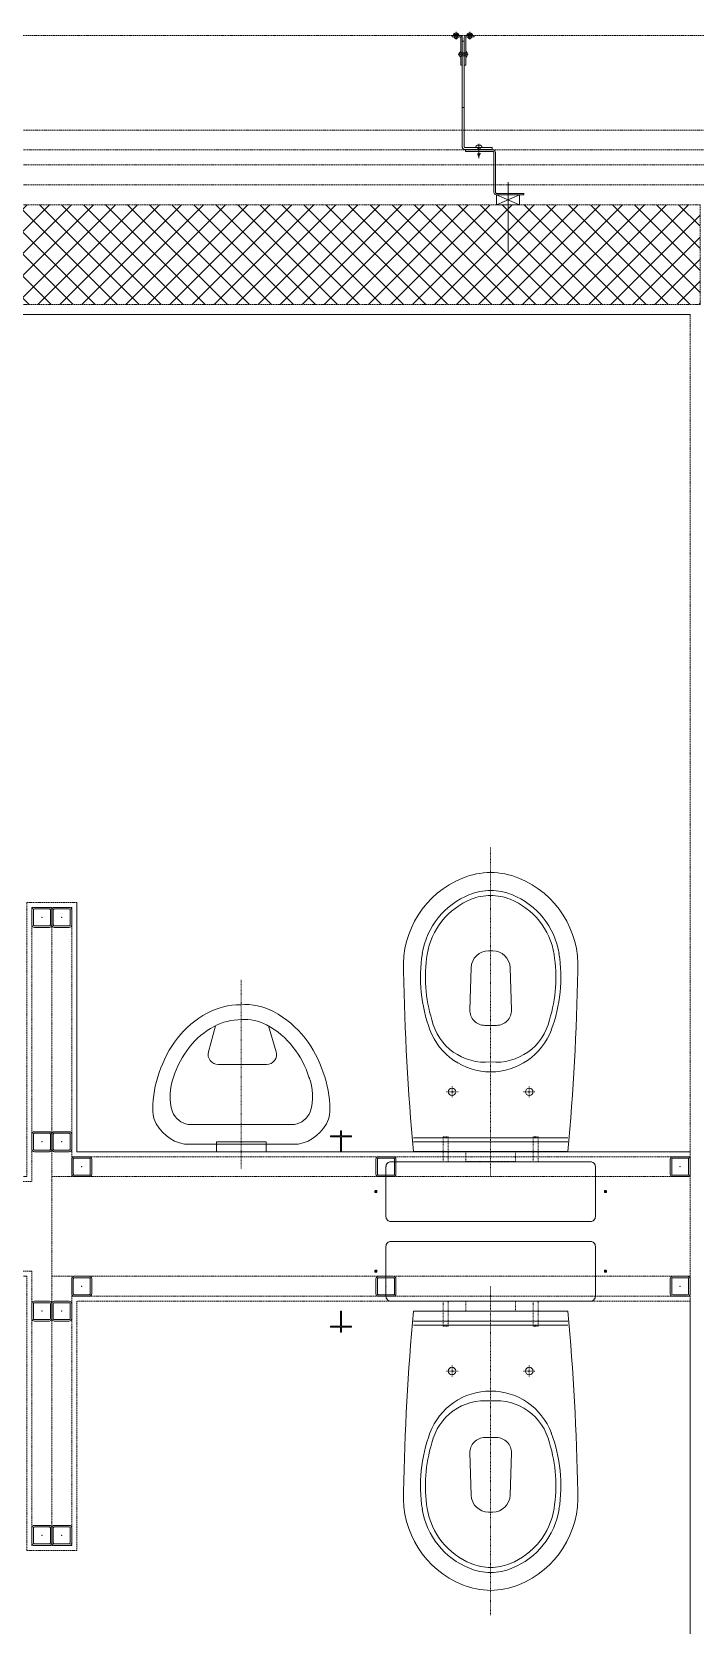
# Model space of a CAD drawing. Extents: x -1457 to 23780, y -2071 to 4205.
# Drawn here: x 14338.5 to 14471.5, y 2540 to 2859.7 of the extents above; entities that cross this region are included whole.
import ezdxf

# ---------------------------------------------------------------- set-up
doc = ezdxf.new("R2010")
doc.units = 0
doc.header["$MEASUREMENT"] = 0
doc.linetypes.add('DOT2', pattern=[0.125, 0, -0.125])
doc.linetypes.add('HIDDEN', pattern=[0.375, 0.25, -0.125])
doc.layers.get('0').update_dxf_attribs({"color": 9, "lineweight": 9})
doc.layers.add('05', color=9, linetype='Continuous', lineweight=9)
doc.layers.add('M-TEFRIS2-015', color=129, linetype='Continuous', lineweight=9)

# ---------------------------------------------------------------- blocks, each defined once
blk = doc.blocks.new('Prf-40x40')
for points in [[(1.5, -2), (-1.5, -2, -0.414214), (-2, -1.5), (-2, 1.5, -0.414214), (-1.5, 2), (1.5, 2, -0.414214), (2, 1.5), (2, -1.5, -0.414214)], [(1.5, -1.7), (-1.5, -1.7, -0.414214), (-1.7, -1.5), (-1.7, 1.5, -0.414214), (-1.5, 1.7), (1.5, 1.7, -0.414214), (1.7, 1.5), (1.7, -1.5, -0.414214)]]:
    blk.add_lwpolyline(points, format="xyb", close=True)
blk.add_point((0, 0))
blk = doc.blocks.new('p-san-klo07')
at = {"linetype": 'DOT2'}
for p, q in [((0, -75.02), (0, -9.02)), ((-7.75, -24.93), (-7.75, -26.02)), ((7.75, -24.93), (7.75, -26.02)), ((-6.49, -26.02), (-8.95, -26.02)), ((-7.75, -27.1), (-7.75, -26.02)), ((6.49, -26.02), (8.95, -26.02)), ((7.75, -27.1), (7.75, -26.02))]:
    blk.add_line(p, q, dxfattribs=at)
for p, q in [((0, -16.02), (-15.5, -16.02)), ((0, -16.82), (-15.5, -16.82)), ((0, -16.02), (15.5, -16.02)), ((0, -16.82), (15.5, -16.82)), ((0, -39.36), (-1.16, -39.36)), ((0, -39.36), (1.16, -39.36)), ((-4.16, -42.45), (-3.91, -50.93)), ((4.16, -42.45), (3.91, -50.93)), ((0, -54.33), (-0.41, -54.33)), ((-0.41, -54.33), (0, -54.33)), ((0.41, -54.33), (0, -54.33)), ((0, -54.33), (0.41, -54.33))]:
    blk.add_line(p, q)
for points in [[(-20, -12), (20, -12, 0.414214), (21, -11), (21, -1, 0.414214), (20, 0), (-20, 0, 0.414214), (-21, -1), (-21, -11, 0.414214)], [(-15.5, -14.02, 0.018163), (-17.47, -50.28, 0.320529), (-5.62, -68.92, 0.096396), (0, -70.02, 0.096396), (5.62, -68.92, 0.320529), (17.47, -50.28, 0.018163), (15.5, -14.02)]]:
    blk.add_lwpolyline(points, format="xyb", close=True)
for points in [[(-9.5, -12), (-9.5, -17), (-8.5, -17), (-8.5, -12)], [(8.5, -12), (8.5, -17), (9.5, -17), (9.5, -12)]]:
    blk.add_lwpolyline(points, dxfattribs=at)
blk.add_lwpolyline([(-5, -14.02), (-5, -12.02), (5, -12.02), (5, -14.02)], close=True, dxfattribs=at)
for centre, radius, start, end in [((-7.75, -26.02), 0.75, 0, 180), ((7.75, -26.02), 0.75, 0, 180), ((-7.75, -26.02), 0.75, 180, 0), ((7.75, -26.02), 0.75, 180, 0), ((0, -43.02), 13, 90, 159.4201), ((-1.09, -42.96), 11, 84.3176, 166.8067), ((0, -43.02), 13, 20.5799, 90), ((1.09, -42.96), 11, 13.1933, 95.6824), ((15.92, -48.99), 30, 159.4201, 189.1281), ((15.92, -48.99), 29, 162.8727, 189.1281), ((-1.16, -42.36), 3, 90, 181.707), ((1.16, -42.36), 3, 358.293, 90), ((-15.92, -48.99), 29, 350.8719, 17.1273), ((-15.92, -48.99), 30, 350.8719, 20.5799), ((-0.41, -50.83), 3.5, 181.707, 270), ((0.41, -50.83), 3.5, 270, 358.293), ((1.5, -51.31), 15.4, 189.1281, 247.9757), ((1.5, -51.31), 14.4, 189.1281, 247.9757), ((-1.5, -51.31), 14.4, 292.0243, 350.8719), ((-1.5, -51.31), 15.4, 292.0243, 350.8719), ((0, -55.02), 11.4, 247.9757, 270), ((0, -55.02), 10.4, 247.9757, 270), ((0, -55.02), 10.4, 270, 292.0243), ((0, -55.02), 11.4, 270, 292.0243)]:
    blk.add_arc(centre, radius, start, end)
at = {"layer": '05'}
blk.add_lwpolyline([(29.9, -14.02), (29.9, -17.02), (27.9, -17.02), (27.9, -17.22), (29.9, -17.22), (29.9, -18.22), (30.1, -18.22), (30.1, -17.22), (32.1, -17.22), (32.1, -17.02), (30.1, -17.02), (30.1, -14.02), (29.9, -14.02)], dxfattribs=at)
at = {"xscale": 0.1, "yscale": 0.1, "zscale": 0.1}
for p in [(-23, -6), (23, -6)]:
    blk.add_blockref('Prf-40x40', p, dxfattribs=at)
blk = doc.blocks.new('v-k-pisuar01-p-s')
at = {"linetype": 'DOT2'}
blk.add_line((0, -33), (0, 5), dxfattribs=at)
for p, q in [((-6.98, -18.56), (-5.47, -23.73)), ((-5.07, -16), (4.66, -16)), ((6.59, -18.52), (5.19, -23.78))]:
    blk.add_line(p, q)
for points in [[(11.42, 0), (-11.42, 0, 0.252384), (-17.51, -5, 0.055826), (-17.74, -7, 0.088182), (-16.42, -14.39, 0.087476), (-12.79, -21.28, 0.105521), (-6.48, -26.6, 0.141396), (0.13, -28, 0.121036), (6.87, -26.29, 0.105521), (12.81, -21.28, 0.087476), (16.45, -14.39, 0.088182), (17.76, -7, 0.066704), (17.51, -5, 0.252384), (11.42, 0)], [(13.57, -13.47, 0.172375), (13.81, -6.52, 0.252384), (10.66, -3.93), (-10.66, -3.93, 0.252384), (-13.81, -6.52, 0.172375), (-13.57, -13.47, 0.087476), (-10.42, -19.44, 0.105521), (-5.06, -23.95, 0.144004), (0.01, -25, 0.123151), (5.45, -23.64, 0.105521), (10.44, -19.44, 0.087476), (13.59, -13.47)]]:
    blk.add_lwpolyline(points, format="xyb")
blk.add_lwpolyline([(-5, -0.5), (-5, 1.5), (5, 1.5), (5, -0.5)], close=True)
for centre, radius, start, end in [((1.16, -7.48), 15.9, 200.6506, 202.1301), ((-1.14, -7.48), 15.9, 337.8699, 339.3494), ((-5.07, -18), 2, 90, 196.3895), ((4.66, -18), 2, 345.0686, 90)]:
    blk.add_arc(centre, radius, start, end)
blk = doc.blocks.new('p- alum kaplama profil')
at = {"lineweight": 13}
blk.add_lwpolyline([(7.12, 12.59), (7.12, 26.49)], dxfattribs=at)
at = {"lineweight": 5}
blk.add_lwpolyline([(9.44, 15.16), (4.79, 15.16), (4.79, 17.16), (9.44, 17.16)], close=True, dxfattribs=at)
for points in [[(4.79, 15.16), (9.44, 17.16)], [(9.44, 15.16), (4.79, 17.16)]]:
    blk.add_lwpolyline(points, dxfattribs=at)
at = {"lineweight": 18}
blk.add_lwpolyline([(4.09, 6.16), (-1.41, 6.16), (-1.41, 6.46), (4.09, 6.46, 0.414214), (4.29, 6.66), (4.29, 14.66, -0.414214), (4.79, 15.16), (10.29, 15.16), (10.29, 14.86), (4.79, 14.86, 0.414214), (4.59, 14.66), (4.59, 6.66, -0.414214)], format="xyb", close=True, dxfattribs=at)
blk.add_lwpolyline([(-2.06, 5.56), (-2.06, -2.34), (-2.06, -15.69), (-1.66, -15.69), (-1.66, -2.34), (-1.66, 5.56), (-1.66, 5.56), (-1.66, 5.57), (-1.66, 5.57), (-1.66, 5.58), (-1.66, 5.58), (-1.65, 5.59), (-1.65, 5.59), (-1.65, 5.59), (-1.65, 5.6), (-1.65, 5.6), (-1.64, 5.61), (-1.64, 5.61), (-1.64, 5.62), (-1.64, 5.62), (-1.63, 5.62), (-1.63, 5.63), (-1.63, 5.63), (-1.62, 5.63), (-1.62, 5.64), (-1.61, 5.64), (-1.61, 5.64), (-1.61, 5.64), (-1.6, 5.65), (-1.6, 5.65), (-1.59, 5.65), (-1.59, 5.65), (-1.58, 5.65), (-1.58, 5.65), (-1.57, 5.66), (-1.57, 5.66), (-1.56, 5.66), (-1.56, 5.66), (3.94, 5.66), (3.94, 6.06), (-1.56, 6.06), (-1.58, 6.06), (-1.61, 6.05), (-1.63, 6.05), (-1.66, 6.05), (-1.68, 6.04), (-1.7, 6.03), (-1.73, 6.03), (-1.75, 6.02), (-1.77, 6.01), (-1.79, 6), (-1.82, 5.99), (-1.84, 5.97), (-1.86, 5.96), (-1.88, 5.94), (-1.89, 5.93), (-1.91, 5.91), (-1.93, 5.89), (-1.95, 5.87), (-1.96, 5.85), (-1.97, 5.83), (-1.99, 5.81), (-2, 5.79), (-2.01, 5.77), (-2.02, 5.75), (-2.03, 5.72), (-2.04, 5.7), (-2.04, 5.68), (-2.05, 5.65), (-2.05, 5.63), (-2.06, 5.61), (-2.06, 5.58)], close=True)
blk.add_lwpolyline([(-1.66, -2.34), (-2.06, -2.34)])
for points in [[(-2.36, -10.84), (-2.36, -16.39), (-2.36, -16.39, -0.414214), (-2.51, -16.54), (-2.51, -16.54), (-4.06, -16.54), (-4.06, -16.84), (-2.51, -16.84), (-2.51, -16.84, 0.414214), (-2.06, -16.39), (-2.06, -10.84)], [(-1.36, -10.84), (-1.66, -10.84), (-1.66, -16.39, 0.414214), (-1.21, -16.84), (-1.21, -16.84), (0.34, -16.84), (0.34, -16.54), (-1.21, -16.54), (-1.21, -16.54, -0.414214), (-1.36, -16.39), (-1.36, -16.39)]]:
    blk.add_lwpolyline(points, format="xyb", close=True)
for points in [[(1.61, 6.87, -10), (0.98, 6.96, -10)], [(1.56, 7.05, -10), (1.02, 7.13, -10)], [(1.05, 6.91, -10), (1.29, 7.56, -10)], [(1.29, 4.93, -10), (1.29, 7.8, -10)], [(1.53, 6.82, -10), (1.29, 7.56, -10)], [(0.67, 5.66, -10), (1.91, 5.66, -10)], [(0.67, 5.66, -10), (0.67, 5.64, -10), (0.67, 5.62, -10), (0.67, 5.6, -10), (0.68, 5.58, -10), (0.68, 5.56, -10), (0.69, 5.54, -10), (0.69, 5.52, -10), (0.7, 5.5, -10), (0.7, 5.48, -10), (0.71, 5.46, -10), (0.72, 5.45, -10), (0.73, 5.43, -10), (0.74, 5.41, -10), (0.75, 5.4, -10), (0.76, 5.38, -10), (0.77, 5.36, -10), (0.79, 5.35, -10), (0.8, 5.33, -10), (0.81, 5.32, -10), (0.83, 5.31, -10), (0.84, 5.29, -10), (0.86, 5.28, -10), (0.87, 5.27, -10), (0.89, 5.26, -10), (0.91, 5.25, -10), (0.92, 5.24, -10), (0.94, 5.23, -10), (0.96, 5.22, -10), (0.98, 5.21, -10), (1, 5.21, -10), (1.02, 5.2, -10), (1.03, 5.2, -10)], [(0.96, 5.66, -10), (0.97, 5.66, -10), (0.97, 5.66, -10), (0.97, 5.66, -10), (0.98, 5.66, -10), (0.98, 5.66, -10), (0.99, 5.66, -10), (0.99, 5.66, -10), (1, 5.66, -10), (1, 5.67, -10), (1, 5.67, -10), (1.01, 5.67, -10), (1.01, 5.67, -10), (1.01, 5.67, -10), (1.02, 5.68, -10), (1.02, 5.68, -10), (1.02, 5.68, -10), (1.03, 5.69, -10), (1.03, 5.69, -10), (1.03, 5.69, -10), (1.04, 5.7, -10), (1.04, 5.7, -10), (1.04, 5.7, -10), (1.04, 5.71, -10), (1.04, 5.71, -10), (1.05, 5.72, -10), (1.05, 5.72, -10), (1.05, 5.72, -10), (1.05, 5.73, -10), (1.05, 5.73, -10), (1.05, 5.74, -10), (1.05, 5.74, -10), (1.05, 5.75, -10)], [(1.33, 5.85, -10), (0.98, 5.88, -10)], [(1.03, 5.2, -10), (1.04, 5.2, -10), (1.05, 5.19, -10), (1.05, 5.19, -10), (1.06, 5.19, -10), (1.06, 5.19, -10), (1.07, 5.19, -10), (1.07, 5.19, -10), (1.08, 5.19, -10), (1.08, 5.19, -10), (1.09, 5.19, -10), (1.09, 5.18, -10), (1.1, 5.18, -10), (1.1, 5.18, -10), (1.11, 5.18, -10), (1.11, 5.18, -10), (1.12, 5.18, -10), (1.12, 5.18, -10), (1.13, 5.18, -10), (1.13, 5.18, -10), (1.14, 5.18, -10), (1.15, 5.18, -10), (1.15, 5.18, -10), (1.16, 5.17, -10), (1.16, 5.17, -10), (1.17, 5.17, -10), (1.17, 5.17, -10), (1.18, 5.17, -10), (1.18, 5.17, -10), (1.19, 5.17, -10), (1.19, 5.17, -10), (1.2, 5.17, -10), (1.2, 5.17, -10)], [(1.05, 5.83, -10), (1.05, 6.01, -10)], [(1.05, 5.75, -10), (1.05, 5.83, -10)], [(1.2, 5.17, -10), (1.2, 5.2, -10)], [(1.38, 5.2, -10), (1.2, 5.2, -10)], [(1.29, 6.16, -10), (1.29, 6.26, -10)], [(1.38, 5.17, -10), (1.38, 5.2, -10)], [(1.38, 5.17, -10), (1.38, 5.17, -10), (1.39, 5.17, -10), (1.39, 5.17, -10), (1.4, 5.17, -10), (1.41, 5.17, -10), (1.41, 5.17, -10), (1.42, 5.17, -10), (1.42, 5.17, -10), (1.43, 5.17, -10), (1.43, 5.18, -10), (1.44, 5.18, -10), (1.44, 5.18, -10), (1.45, 5.18, -10), (1.45, 5.18, -10), (1.46, 5.18, -10), (1.46, 5.18, -10), (1.47, 5.18, -10), (1.47, 5.18, -10), (1.48, 5.18, -10), (1.48, 5.18, -10), (1.49, 5.18, -10), (1.5, 5.19, -10), (1.5, 5.19, -10), (1.51, 5.19, -10), (1.51, 5.19, -10), (1.52, 5.19, -10), (1.52, 5.19, -10), (1.53, 5.19, -10), (1.53, 5.19, -10), (1.54, 5.19, -10), (1.54, 5.2, -10), (1.55, 5.2, -10)], [(1.53, 5.75, -10), (1.53, 5.92, -10)], [(1.53, 5.75, -10), (1.53, 5.74, -10), (1.53, 5.74, -10), (1.53, 5.73, -10), (1.53, 5.73, -10), (1.53, 5.72, -10), (1.54, 5.72, -10), (1.54, 5.72, -10), (1.54, 5.71, -10), (1.54, 5.71, -10), (1.54, 5.7, -10), (1.54, 5.7, -10), (1.55, 5.7, -10), (1.55, 5.69, -10), (1.55, 5.69, -10), (1.55, 5.69, -10), (1.56, 5.68, -10), (1.56, 5.68, -10), (1.56, 5.68, -10), (1.57, 5.67, -10), (1.57, 5.67, -10), (1.58, 5.67, -10), (1.58, 5.67, -10), (1.58, 5.67, -10), (1.59, 5.66, -10), (1.59, 5.66, -10), (1.6, 5.66, -10), (1.6, 5.66, -10), (1.6, 5.66, -10), (1.61, 5.66, -10), (1.61, 5.66, -10), (1.62, 5.66, -10), (1.62, 5.66, -10)], [(1.55, 5.2, -10), (1.57, 5.2, -10), (1.59, 5.21, -10), (1.6, 5.21, -10), (1.62, 5.22, -10), (1.64, 5.23, -10), (1.66, 5.24, -10), (1.68, 5.25, -10), (1.69, 5.26, -10), (1.71, 5.27, -10), (1.73, 5.28, -10), (1.74, 5.29, -10), (1.76, 5.31, -10), (1.77, 5.32, -10), (1.78, 5.33, -10), (1.8, 5.35, -10), (1.81, 5.36, -10), (1.82, 5.38, -10), (1.83, 5.4, -10), (1.84, 5.41, -10), (1.85, 5.43, -10), (1.86, 5.45, -10), (1.87, 5.46, -10), (1.88, 5.48, -10), (1.89, 5.5, -10), (1.89, 5.52, -10), (1.9, 5.54, -10), (1.9, 5.56, -10), (1.9, 5.58, -10), (1.91, 5.6, -10), (1.91, 5.62, -10), (1.91, 5.64, -10), (1.91, 5.66, -10)], [(-2.36, -12.52, 0), (-2.4, -12.53, 0), (-2.43, -12.56, 0), (-2.47, -12.58, 0), (-2.5, -12.6, 0), (-2.53, -12.63, 0), (-2.56, -12.66, 0), (-2.59, -12.69, 0), (-2.61, -12.73, 0), (-2.63, -12.76, 0), (-2.65, -12.8, 0), (-2.67, -12.84, 0), (-2.68, -12.88, 0), (-2.69, -12.92, 0), (-2.7, -12.96, 0), (-2.71, -13, 0), (-2.71, -13.04, 0), (-2.71, -13.08, 0), (-2.7, -13.13, 0), (-2.69, -13.17, 0), (-2.68, -13.21, 0), (-2.67, -13.25, 0), (-2.65, -13.28, 0), (-2.63, -13.32, 0), (-2.61, -13.36, 0), (-2.59, -13.39, 0), (-2.56, -13.42, 0), (-2.53, -13.45, 0), (-2.5, -13.48, 0), (-2.47, -13.51, 0), (-2.43, -13.53, 0), (-2.4, -13.55, 0), (-2.36, -13.57, 0)], [(-2.36, -13.04, 0), (-2.36, -12.52, 0)], [(-2.36, -13.04, 0), (-2.36, -12.73, 0)], [(-2.36, -12.73, 0), (-2.36, -13.04, 0)], [(-1.36, -12.73, 0), (-2.36, -12.73, 0)], [(-1.36, -13.04, 0), (-1.36, -12.37, 0)], [(-1.36, -13.72, 0), (-1.32, -13.68, 0), (-1.29, -13.65, 0), (-1.26, -13.61, 0), (-1.23, -13.58, 0), (-1.2, -13.54, 0), (-1.18, -13.5, 0), (-1.16, -13.45, 0), (-1.14, -13.41, 0), (-1.12, -13.37, 0), (-1.1, -13.32, 0), (-1.09, -13.28, 0), (-1.08, -13.23, 0), (-1.07, -13.18, 0), (-1.06, -13.14, 0), (-1.06, -13.09, 0), (-1.06, -13.04, 0), (-1.06, -12.99, 0), (-1.06, -12.95, 0), (-1.07, -12.9, 0), (-1.08, -12.85, 0), (-1.09, -12.81, 0), (-1.1, -12.76, 0), (-1.12, -12.72, 0), (-1.14, -12.67, 0), (-1.16, -12.63, 0), (-1.18, -12.59, 0), (-1.2, -12.55, 0), (-1.23, -12.51, 0), (-1.26, -12.47, 0), (-1.29, -12.43, 0), (-1.32, -12.4, 0), (-1.36, -12.37, 0)], [(-2.86, -13.04, 0), (-0.86, -13.04, 0)], [(-2.36, -13.04, 0), (-2.36, -13.36, 0)], [(-2.36, -13.04, 0), (-2.36, -13.57, 0)], [(-2.36, -13.36, 0), (-2.36, -13.04, 0)], [(-1.36, -13.36, 0), (-2.36, -13.36, 0)], [(-1.36, -13.04, 0), (-1.36, -13.72, 0)], [(-3.84, -17.04, 0), (-3.81, -17.07, 0), (-3.78, -17.1, 0), (-3.75, -17.12, 0), (-3.72, -17.15, 0), (-3.69, -17.17, 0), (-3.66, -17.19, 0), (-3.62, -17.21, 0), (-3.59, -17.23, 0), (-3.55, -17.24, 0), (-3.52, -17.26, 0), (-3.48, -17.27, 0), (-3.44, -17.28, 0), (-3.4, -17.28, 0), (-3.36, -17.29, 0), (-3.32, -17.29, 0), (-3.29, -17.29, 0), (-3.25, -17.29, 0), (-3.21, -17.29, 0), (-3.17, -17.28, 0), (-3.13, -17.28, 0), (-3.09, -17.27, 0), (-3.06, -17.26, 0), (-3.02, -17.24, 0), (-2.98, -17.23, 0), (-2.95, -17.21, 0), (-2.91, -17.19, 0), (-2.88, -17.17, 0), (-2.85, -17.15, 0), (-2.82, -17.12, 0), (-2.79, -17.1, 0), (-2.76, -17.07, 0), (-2.73, -17.04, 0)], [(-3.29, -17.04, 0), (-3.84, -17.04, 0)], [(-2.85, -16.54, 0), (-2.86, -16.51, 0), (-2.87, -16.47, 0), (-2.89, -16.44, 0), (-2.91, -16.41, 0), (-2.93, -16.38, 0), (-2.96, -16.35, 0), (-2.98, -16.33, 0), (-3.01, -16.31, 0), (-3.04, -16.29, 0), (-3.07, -16.27, 0), (-3.11, -16.25, 0), (-3.14, -16.24, 0), (-3.18, -16.23, 0), (-3.21, -16.22, 0), (-3.25, -16.22, 0), (-3.29, -16.22, 0), (-3.32, -16.22, 0), (-3.36, -16.22, 0), (-3.39, -16.23, 0), (-3.43, -16.24, 0), (-3.46, -16.25, 0), (-3.5, -16.27, 0), (-3.53, -16.29, 0), (-3.56, -16.31, 0), (-3.59, -16.33, 0), (-3.61, -16.35, 0), (-3.64, -16.38, 0), (-3.66, -16.41, 0), (-3.68, -16.44, 0), (-3.7, -16.47, 0), (-3.71, -16.51, 0), (-3.73, -16.54, 0)], [(-3.29, -16.54, 0), (-3.73, -16.54, 0)], [(-3.29, -16.54, 0), (-3.55, -16.54, 0)], [(-3.55, -16.54, 0), (-3.29, -16.54, 0)], [(-3.55, -17.04, 0), (-3.55, -16.54, 0)], [(-3.29, -17.54, 0), (-3.29, -16.04, 0)], [(-3.29, -16.54, 0), (-2.85, -16.54, 0)], [(-3.29, -16.54, 0), (-3.03, -16.54, 0)], [(-3.03, -16.54, 0), (-3.29, -16.54, 0)], [(-3.29, -17.04, 0), (-2.73, -17.04, 0)], [(-3.03, -17.04, 0), (-3.03, -16.54, 0)], [(-0.56, -17.04, 0), (-1.11, -17.04, 0)], [(0, -17.04, 0), (-0.03, -17.07, 0), (-0.06, -17.1, 0), (-0.09, -17.12, 0), (-0.12, -17.15, 0), (-0.15, -17.17, 0), (-0.18, -17.19, 0), (-0.22, -17.21, 0), (-0.25, -17.23, 0), (-0.29, -17.24, 0), (-0.33, -17.26, 0), (-0.36, -17.27, 0), (-0.4, -17.28, 0), (-0.44, -17.28, 0), (-0.48, -17.29, 0), (-0.52, -17.29, 0), (-0.56, -17.29, 0), (-0.59, -17.29, 0), (-0.63, -17.29, 0), (-0.67, -17.28, 0), (-0.71, -17.28, 0), (-0.75, -17.27, 0), (-0.79, -17.26, 0), (-0.82, -17.24, 0), (-0.86, -17.23, 0), (-0.89, -17.21, 0), (-0.93, -17.19, 0), (-0.96, -17.17, 0), (-0.99, -17.15, 0), (-1.02, -17.12, 0), (-1.05, -17.1, 0), (-1.08, -17.07, 0), (-1.11, -17.04, 0)], [(-1, -16.54, 0), (-0.98, -16.51, 0), (-0.97, -16.47, 0), (-0.95, -16.44, 0), (-0.93, -16.41, 0), (-0.91, -16.38, 0), (-0.88, -16.35, 0), (-0.86, -16.33, 0), (-0.83, -16.31, 0), (-0.8, -16.29, 0), (-0.77, -16.27, 0), (-0.73, -16.25, 0), (-0.7, -16.24, 0), (-0.66, -16.23, 0), (-0.63, -16.22, 0), (-0.59, -16.22, 0), (-0.56, -16.22, 0), (-0.52, -16.22, 0), (-0.48, -16.22, 0), (-0.45, -16.23, 0), (-0.41, -16.24, 0), (-0.38, -16.25, 0), (-0.34, -16.27, 0), (-0.31, -16.29, 0), (-0.28, -16.31, 0), (-0.25, -16.33, 0), (-0.23, -16.35, 0), (-0.2, -16.38, 0), (-0.18, -16.41, 0), (-0.16, -16.44, 0), (-0.14, -16.47, 0), (-0.13, -16.51, 0), (-0.12, -16.54, 0)], [(-0.56, -16.54, 0), (-1, -16.54, 0)], [(-0.56, -16.54, 0), (-0.82, -16.54, 0)], [(-0.82, -16.54, 0), (-0.56, -16.54, 0)], [(-0.82, -17.04, 0), (-0.82, -16.54, 0)], [(-0.56, -17.54, 0), (-0.56, -16.04, 0)], [(-0.56, -16.54, 0), (-0.3, -16.54, 0)], [(-0.56, -16.54, 0), (-0.12, -16.54, 0)], [(-0.3, -16.54, 0), (-0.56, -16.54, 0)], [(-0.56, -17.04, 0), (0, -17.04, 0)], [(-0.3, -17.04, 0), (-0.3, -16.54, 0)]]:
    blk.add_polyline3d(points)

msp = doc.modelspace()

# ---------------------------------------------------------------- hatches: boundary and pattern name
at = {"layer": 'M-TEFRIS2-015', "linetype": 'HIDDEN', "lineweight": 0}
h = msp.add_hatch(dxfattribs=at)
h.set_pattern_fill('ANSI37', color=256, scale=25, style=0)
h.paths.add_polyline_path([(14050, 2825), (14472.5, 2825), (14472.5, 2805), (14050, 2805)])

# ---------------------------------------------------------------- linework, layer by layer
for points in [[(13018.5, 1124.33), (13018.5, 2859), (16706.5, 2859), (16706.5, 2206.39)], [(13018.5, 1124.33), (13018.5, 2859), (16706.5, 2859), (16706.5, 2206.39)], [(14048.83, 2840), (14675, 2840)], [(14043.19, 2836), (14681.81, 2836)], [(14675, 2825), (14675, 2833), (14050, 2833), (14050, 2825)], [(14050, 2829), (14675, 2829)], [(14048, 2820.22), (14048, 2803), (14470.5, 2803), (14470.5, 2447)], [(14470.5, 2605), (14347.5, 2605), (14347.5, 2555), (14337.5, 2555), (14337.5, 2610), (14192.5, 2610), (14192.5, 2540), (14182.5, 2540), (14182.5, 2700), (14192.5, 2700), (14192.5, 2630), (14337.5, 2630), (14337.5, 2685), (14347.5, 2685), (14347.5, 2635), (14470.5, 2635)], [(14470.5, 2606), (14346.5, 2606), (14346.5, 2556), (14338.5, 2556), (14338.5, 2611), (14191.5, 2611), (14191.5, 2541), (14183.5, 2541), (14183.5, 2699), (14191.5, 2699), (14191.5, 2629), (14338.5, 2629), (14338.5, 2684), (14346.5, 2684), (14346.5, 2634), (14470.5, 2634)], [(14342.5, 2559.5), (14342.5, 2680.5)], [(14342.5, 2630), (14470.5, 2630)], [(14342.5, 2610), (14470.5, 2610)]]:
    msp.add_lwpolyline(points, dxfattribs=at)
for points in [[(14050, 2825), (14050, 2825), (14050, 2825), (14472.5, 2825), (14472.5, 2805), (14050, 2805)], [(14192.5, 2630), (14192.5, 2700), (14182.5, 2700), (14182.5, 2790), (14192.5, 2790), (14192.5, 2803), (14470.5, 2803), (14470.5, 2635), (14347.5, 2635), (14347.5, 2685), (14337.5, 2685), (14337.5, 2630)], [(14192.5, 2610), (14192.5, 2540), (14182.5, 2540), (14182.5, 2450), (14192.5, 2450), (14192.5, 2440), (14470.5, 2440), (14470.5, 2605), (14347.5, 2605), (14347.5, 2555), (14337.5, 2555), (14337.5, 2610)]]:
    msp.add_lwpolyline(points, close=True, dxfattribs=at)

# ---------------------------------------------------------------- block references
at = {"layer": 'M-TEFRIS2-015', "linetype": 'HIDDEN', "lineweight": 0, "xscale": -1}
for name, p, rotation in [('p- alum kaplama profil', (14426.86, 2842.16), 180), ('Prf-40x40', (14340.5, 2682), 90), ('Prf-40x40', (14344.5, 2682), 90), ('Prf-40x40', (14340.5, 2637), 90), ('Prf-40x40', (14344.5, 2637), 90), ('Prf-40x40', (14348.5, 2632), 180), ('Prf-40x40', (14409.5, 2632), 180), ('Prf-40x40', (14468.5, 2632), 180), ('Prf-40x40', (14348.5, 2608), 180), ('Prf-40x40', (14409.5, 2608), 180), ('Prf-40x40', (14468.5, 2608), 180), ('Prf-40x40', (14340.5, 2603), 90), ('Prf-40x40', (14344.5, 2603), 90), ('Prf-40x40', (14340.5, 2558), 90), ('Prf-40x40', (14344.5, 2558), 90)]:
    msp.add_blockref(name, p, dxfattribs=dict(at, rotation=rotation))
at = {"layer": 'M-TEFRIS2-015', "linetype": 'HIDDEN', "lineweight": 0, "rotation": 180}
for name, p in [('p-san-klo07', (14430.5, 2620.99)), ('v-k-pisuar01-p-s', (14380.5, 2636.5))]:
    msp.add_blockref(name, p, dxfattribs=at)
at = {"layer": 'M-TEFRIS2-015', "linetype": 'HIDDEN', "lineweight": 0, "xscale": -1}
msp.add_blockref('p-san-klo07', (14430.5, 2617), dxfattribs=at)

doc.saveas('drawing.dxf')
